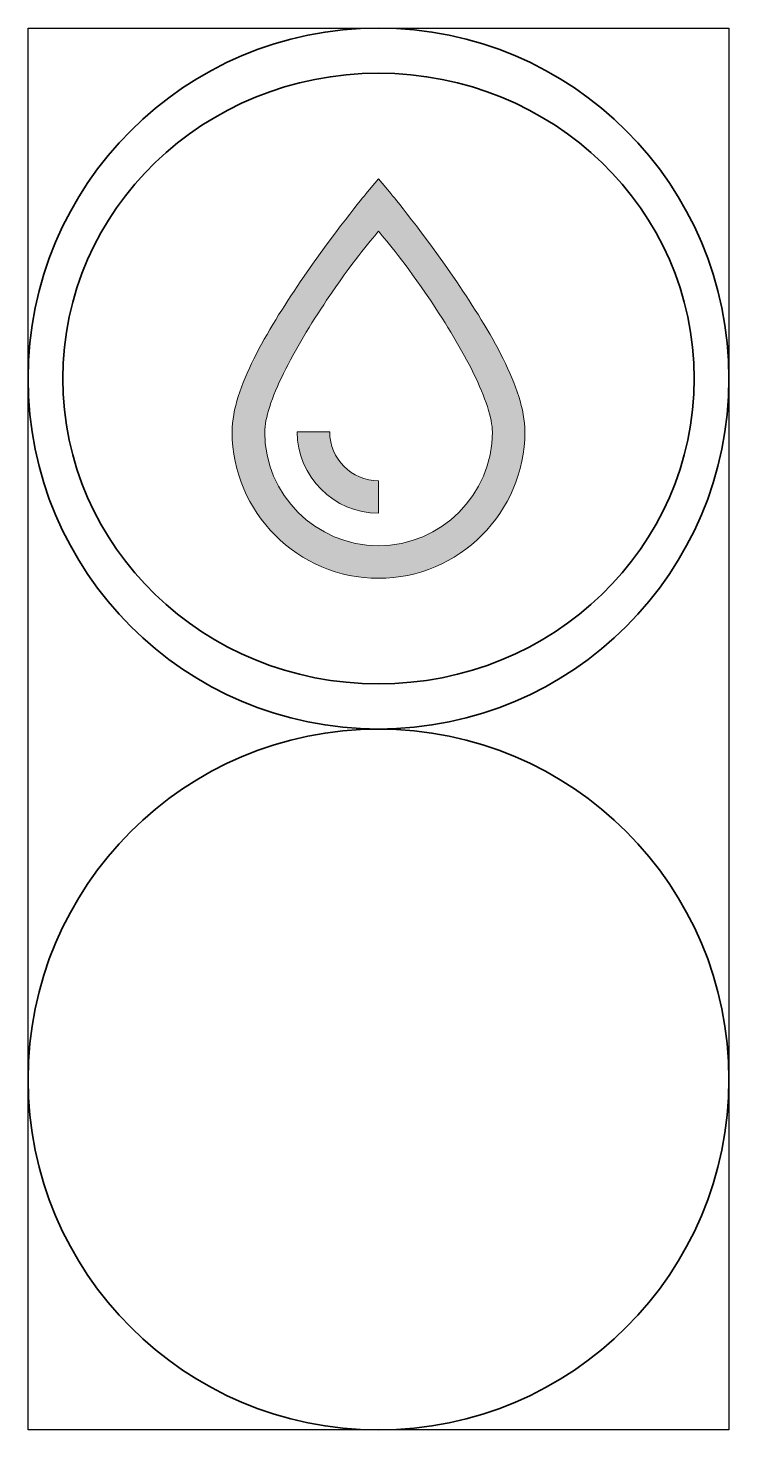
# Model space of a CAD drawing. Header units: inches. Extents: x 129 to 230, y 295 to 497.
import ezdxf

# ---------------------------------------------------------------- set-up
doc = ezdxf.new("R2010")
doc.units = ezdxf.units.IN
doc.header["$MEASUREMENT"] = 0
doc.layers.add('Camada 1', color=7, linetype='Continuous')
picture_1 = doc.add_image_def('image1.png', size_in_pixel=(101, 202))

# ---------------------------------------------------------------- blocks, each defined once
blk = doc.blocks.new('block 2')
at = {"layer": 'Camada 1', "true_color": 0xfdfdfd}
h = blk.add_hatch(color=7, dxfattribs=at)
h.dxf.hatch_style = 2
edge = h.paths.add_edge_path()
edge.add_spline(control_points=[(179.5, 475.29), (179.5, 475.29), (177.67, 473.09), (177.67, 473.09), (177.67, 473.09), (172.98, 467.44), (168.22, 460.42), (165.84, 456.9), (163.39, 453.07), (161.56, 449.36), (159.72, 445.64), (158.41, 442.1), (158.41, 438.81), (158.41, 427.22), (167.91, 417.71), (179.5, 417.71), (191.09, 417.71), (200.59, 427.22), (200.59, 438.81), (200.59, 442.1), (199.28, 445.64), (197.45, 449.36), (195.61, 453.07), (193.16, 456.9), (190.78, 460.42), (186.02, 467.44), (181.33, 473.09), (181.33, 473.09), (181.33, 473.09), (179.5, 475.29), (179.5, 475.29)], knot_values=[0, 0, 0, 0, 1, 1, 1, 2, 2, 2, 3, 3, 3, 4, 4, 4, 5, 5, 5, 6, 6, 6, 7, 7, 7, 8, 8, 8, 9, 9, 9, 10, 10, 10, 10], degree=3, periodic=1)
edge = h.paths.add_edge_path()
edge.add_spline(control_points=[(179.5, 467.74), (180.81, 466.12), (183.26, 463.25), (186.97, 457.78), (189.28, 454.38), (191.51, 450.64), (193.2, 447.23), (194.88, 443.83), (195.91, 440.68), (195.91, 438.81), (195.91, 429.78), (188.54, 422.4), (179.5, 422.4), (170.47, 422.4), (163.1, 429.78), (163.1, 438.81), (163.1, 440.68), (164.12, 443.83), (165.81, 447.23), (167.49, 450.64), (169.73, 454.38), (172.03, 457.78), (175.74, 463.25), (178.18, 466.12), (179.5, 467.74)], knot_values=[0, 0, 0, 0, 1, 1, 1, 2, 2, 2, 3, 3, 3, 4, 4, 4, 5, 5, 5, 6, 6, 6, 7, 7, 7, 8, 8, 8, 8], degree=3, periodic=1)
edge = h.paths.add_edge_path()
edge.add_spline(control_points=[(167.78, 438.81), (167.78, 432.38), (173.07, 427.09), (179.5, 427.09), (179.5, 427.09), (179.5, 431.78), (179.5, 431.78), (175.62, 431.78), (172.47, 434.93), (172.47, 438.81), (172.47, 438.81), (167.78, 438.81), (167.78, 438.81), (167.78, 438.81), (167.78, 438.81), (167.78, 438.81)], knot_values=[0, 0, 0, 0, 1, 1, 1, 2, 2, 2, 3, 3, 3, 4, 4, 4, 5, 5, 5, 5], degree=3, periodic=1)
at = {"layer": 'Camada 1', "lineweight": 0}
for points, knots in [([(179.5, 475.29), (179.5, 475.29), (177.67, 473.09), (177.67, 473.09), (177.67, 473.09), (172.98, 467.44), (168.22, 460.42), (165.84, 456.9), (163.39, 453.07), (161.56, 449.36), (159.72, 445.64), (158.41, 442.1), (158.41, 438.81), (158.41, 427.22), (167.91, 417.71), (179.5, 417.71), (191.09, 417.71), (200.59, 427.22), (200.59, 438.81), (200.59, 442.1), (199.28, 445.64), (197.45, 449.36), (195.61, 453.07), (193.16, 456.9), (190.78, 460.42), (186.02, 467.44), (181.33, 473.09), (181.33, 473.09), (181.33, 473.09), (179.5, 475.29), (179.5, 475.29)], [0, 0, 0, 0, 1, 1, 1, 2, 2, 2, 3, 3, 3, 4, 4, 4, 5, 5, 5, 6, 6, 6, 7, 7, 7, 8, 8, 8, 9, 9, 9, 10, 10, 10, 10]), ([(179.5, 467.74), (180.81, 466.12), (183.26, 463.25), (186.97, 457.78), (189.28, 454.38), (191.51, 450.64), (193.2, 447.23), (194.88, 443.83), (195.91, 440.68), (195.91, 438.81), (195.91, 429.78), (188.54, 422.4), (179.5, 422.4), (170.47, 422.4), (163.1, 429.78), (163.1, 438.81), (163.1, 440.68), (164.12, 443.83), (165.81, 447.23), (167.49, 450.64), (169.73, 454.38), (172.03, 457.78), (175.74, 463.25), (178.18, 466.12), (179.5, 467.74)], [0, 0, 0, 0, 1, 1, 1, 2, 2, 2, 3, 3, 3, 4, 4, 4, 5, 5, 5, 6, 6, 6, 7, 7, 7, 8, 8, 8, 8]), ([(167.78, 438.81), (167.78, 432.38), (173.07, 427.09), (179.5, 427.09), (179.5, 427.09), (179.5, 431.78), (179.5, 431.78), (175.62, 431.78), (172.47, 434.93), (172.47, 438.81), (172.47, 438.81), (167.78, 438.81), (167.78, 438.81), (167.78, 438.81), (167.78, 438.81), (167.78, 438.81)], [0, 0, 0, 0, 1, 1, 1, 2, 2, 2, 3, 3, 3, 4, 4, 4, 5, 5, 5, 5])]:
    blk.add_open_spline(points, degree=3, knots=knots, dxfattribs=at)

msp = doc.modelspace()

# ---------------------------------------------------------------- linework, layer by layer
at = {"layer": 'Camada 1', "color": 7, "lineweight": 35, "true_color": 0xffffff}
for points in [[(230, 446.5), (230, 418.61), (207.39, 396), (179.5, 396), (151.61, 396), (129, 418.61), (129, 446.5), (129, 474.39), (151.61, 497), (179.5, 497), (207.39, 497), (230, 474.39), (230, 446.5)], [(225, 446.5), (225, 422.2), (204.63, 402.5), (179.5, 402.5), (154.37, 402.5), (134, 422.2), (134, 446.5), (134, 470.8), (154.37, 490.5), (179.5, 490.5), (204.63, 490.5), (225, 470.8), (225, 446.5)], [(230, 345.5), (230, 373.39), (207.39, 396), (179.5, 396), (151.61, 396), (129, 373.39), (129, 345.5), (129, 317.61), (151.61, 295), (179.5, 295), (207.39, 295), (230, 317.61), (230, 345.5)]]:
    msp.add_open_spline(points, degree=3, knots=[0, 0, 0, 0, 1, 1, 1, 2, 2, 2, 3, 3, 3, 4, 4, 4, 4], dxfattribs=at)

# ---------------------------------------------------------------- block references
at = {"layer": 'Camada 1'}
msp.add_blockref('block 2', (0, 0), dxfattribs=at)

# ---------------------------------------------------------------- pictures from other files: only their frames are drawn
image = msp.add_image(picture_1, insert=(129, 295), size_in_units=(101, 202), dxfattribs=at)

doc.saveas('drawing.dxf')
